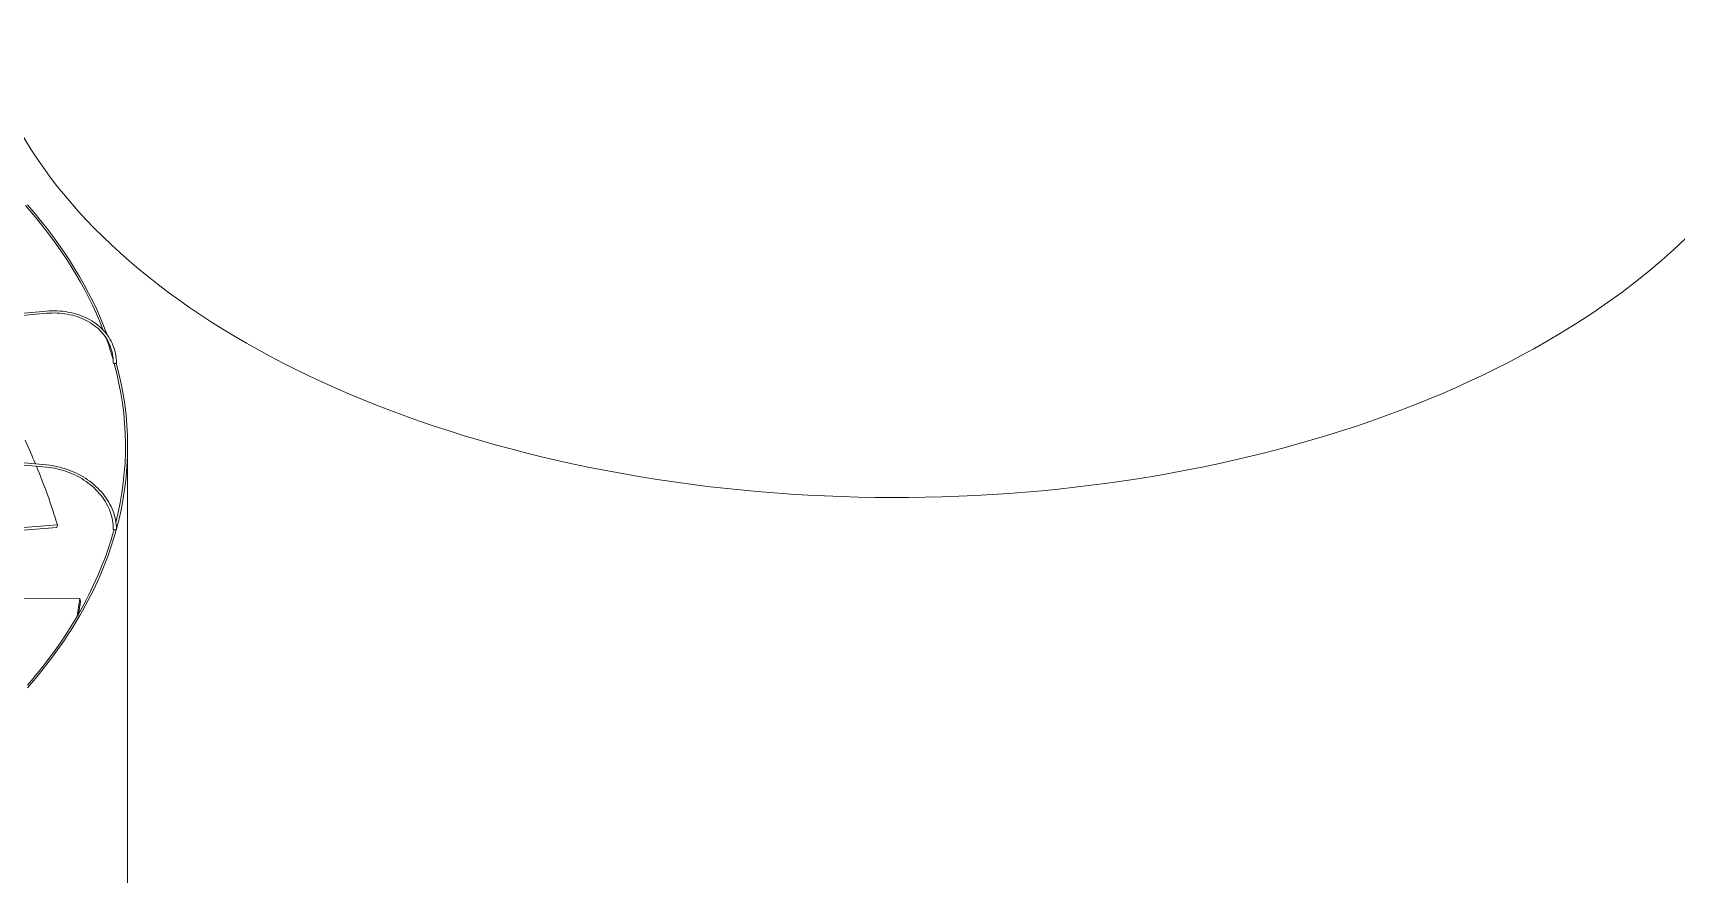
# Model space of a CAD drawing. Header units: millimetres. Extents: x -312439 to 477422, y -331570 to 212570.
# Drawn here: x 395710.3 to 396178.2, y 92673.2 to 92912.6 of the extents above; entities that cross this region are included whole.
import ezdxf

# ---------------------------------------------------------------- set-up
doc = ezdxf.new("R2010")
doc.units = ezdxf.units.MM

msp = doc.modelspace()

# ---------------------------------------------------------------- linework, layer by layer
at = {"color": 0, "linetype": 'Continuous', "lineweight": 0, "extrusion": (8.40036e-17, 0.816497, 0.57735)}
for p, q in [((395500.88, 92813.873), (395714.179, 92833.378)), ((395500.995, 92813.269), (395714.235, 92832.768)), ((395714.179, 92789.015), (395500.613, 92808.544)), ((395500.794, 92809.143), (395714.235, 92789.625)), ((395737.304, 92654.184), (395737.304, 92794.924)), ((395699.131, 92771.12), (395717.323, 92772.592)), ((395717.117, 92771.817), (395717.323, 92772.592)), ((395717.117, 92771.817), (395698.708, 92770.328)), ((395723.735, 92751.618), (395686.07, 92751.827)), ((395723.9, 92750.857), (395723.735, 92751.618))]:
    msp.add_line(p, q, dxfattribs=at)
at = {"color": 0, "linetype": 'Continuous', "lineweight": 0}
for centre, major_axis, ratio, start_param, end_param in [((395955.853, 92931.759), (262.225, 0), 0.5773503, 3.1415927, 5.4977871), ((395955.853, 92931.759), (262.225, 0), 0.5773503, 5.4977871, 6.2831853), ((395475.079, 92794.924), (-261.613, 0), 0.5773503, 3.3623861, 3.6122993), ((395475.079, 92794.924), (-262.225, 0), 0.5773503, 3.3525846, 3.6125039), ((395475.079, 92794.924), (-261.613, 0), 0.5773503, 3.3053341, 3.3466211), ((395733.514, 92818.628), (-0.306, 0.006), 0.5752952, 0, 0.1678974), ((395733.514, 92818.628), (-0.306, 0.006), 0.5752952, 0.1678974, 1.7386937), ((395475.079, 92794.924), (-261.613, 0), 0.5773503, 2.9976529, 3.2980059), ((395733.816, 92818.656), (-0.306, 0), 0.5773503, 1.2043118, 3.1415927), ((395475.079, 92794.924), (-262.225, 0), 0.5773503, 2.9856485, 3.2984345), ((395475.285, 92753.015), (244.29, -64.884), 0.7560981, 0.5274276, 0.562586), ((395475.285, 92753.015), (244.29, -64.884), 0.7560981, 0.4379774, 0.5241031), ((395475.079, 92794.924), (-261.613, 0), 0.5773503, 2.6753447, 2.9836943), ((395475.079, 92794.924), (-262.225, 0), 0.5773503, 2.6707914, 2.9843582), ((395733.514, 92771.344), (-0.306, 0.006), 0.5792658, 0, 1.4246091), ((395733.816, 92771.317), (-0.306, 0), 0.5773503, 0.8901525, 3.1415927), ((395474.914, 92753.001), (247.048, 53.431), 0.7719474, 5.9775334, 6.0030301), ((395475.079, 92752.24), (247.048, 53.431), 0.7719474, 5.9850347, 6.0030301)]:
    msp.add_ellipse(centre, major_axis=major_axis, ratio=ratio, start_param=start_param, end_param=end_param, dxfattribs=at)
for points, knots in [([(395734.123, 92818.656), (395734.123, 92820.392), (395733.79, 92822.1), (395732.491, 92825.286), (395731.525, 92826.764), (395729.06, 92829.343), (395727.562, 92830.444), (395724.182, 92832.164), (395722.301, 92832.784), (395718.339, 92833.486), (395716.259, 92833.568), (395714.179, 92833.378)], [4.712389, 4.712389, 4.712389, 4.712389, 5.0265482, 5.0265482, 5.3407075, 5.3407075, 5.6548668, 5.6548668, 5.969026, 5.969026, 6.2831853, 6.2831853, 6.2831853, 6.2831853]), ([(395714.235, 92832.768), (395716.251, 92832.952), (395718.265, 92832.87), (395722.089, 92832.182), (395723.897, 92831.576), (395727.129, 92829.905), (395728.551, 92828.841), (395730.869, 92826.362), (395731.766, 92824.948), (395732.951, 92821.91), (395733.239, 92820.286), (395733.208, 92818.634)], [6.2831853, 6.2831853, 6.2831853, 6.2831853, 6.6004533, 6.6004533, 6.9177214, 6.9177214, 7.2349894, 7.2349894, 7.5522575, 7.5522575, 7.8695255, 7.8695255, 7.8695255, 7.8695255]), ([(395714.179, 92789.015), (395716.195, 92788.831), (395718.211, 92788.38), (395722.042, 92786.989), (395723.856, 92786.05), (395727.1, 92783.78), (395728.529, 92782.449), (395730.86, 92779.531), (395731.761, 92777.945), (395732.951, 92774.677), (395733.239, 92772.996), (395733.208, 92771.35)], [0, 0, 0, 0, 0.317268, 0.317268, 0.6345361, 0.6345361, 0.9518041, 0.9518041, 1.2690722, 1.2690722, 1.5863402, 1.5863402, 1.5863402, 1.5863402]), ([(395734.123, 92771.317), (395734.123, 92773.053), (395733.79, 92774.817), (395732.496, 92778.227), (395731.535, 92779.873), (395729.083, 92782.888), (395727.591, 92784.257), (395724.224, 92786.587), (395722.348, 92787.549), (395718.393, 92788.972), (395716.315, 92789.435), (395714.235, 92789.625)], [4.712389, 4.712389, 4.712389, 4.712389, 5.0265482, 5.0265482, 5.3407075, 5.3407075, 5.6548668, 5.6548668, 5.969026, 5.969026, 6.2831853, 6.2831853, 6.2831853, 6.2831853])]:
    msp.add_open_spline(points, degree=3, knots=knots, dxfattribs=at)

doc.saveas('drawing.dxf')
